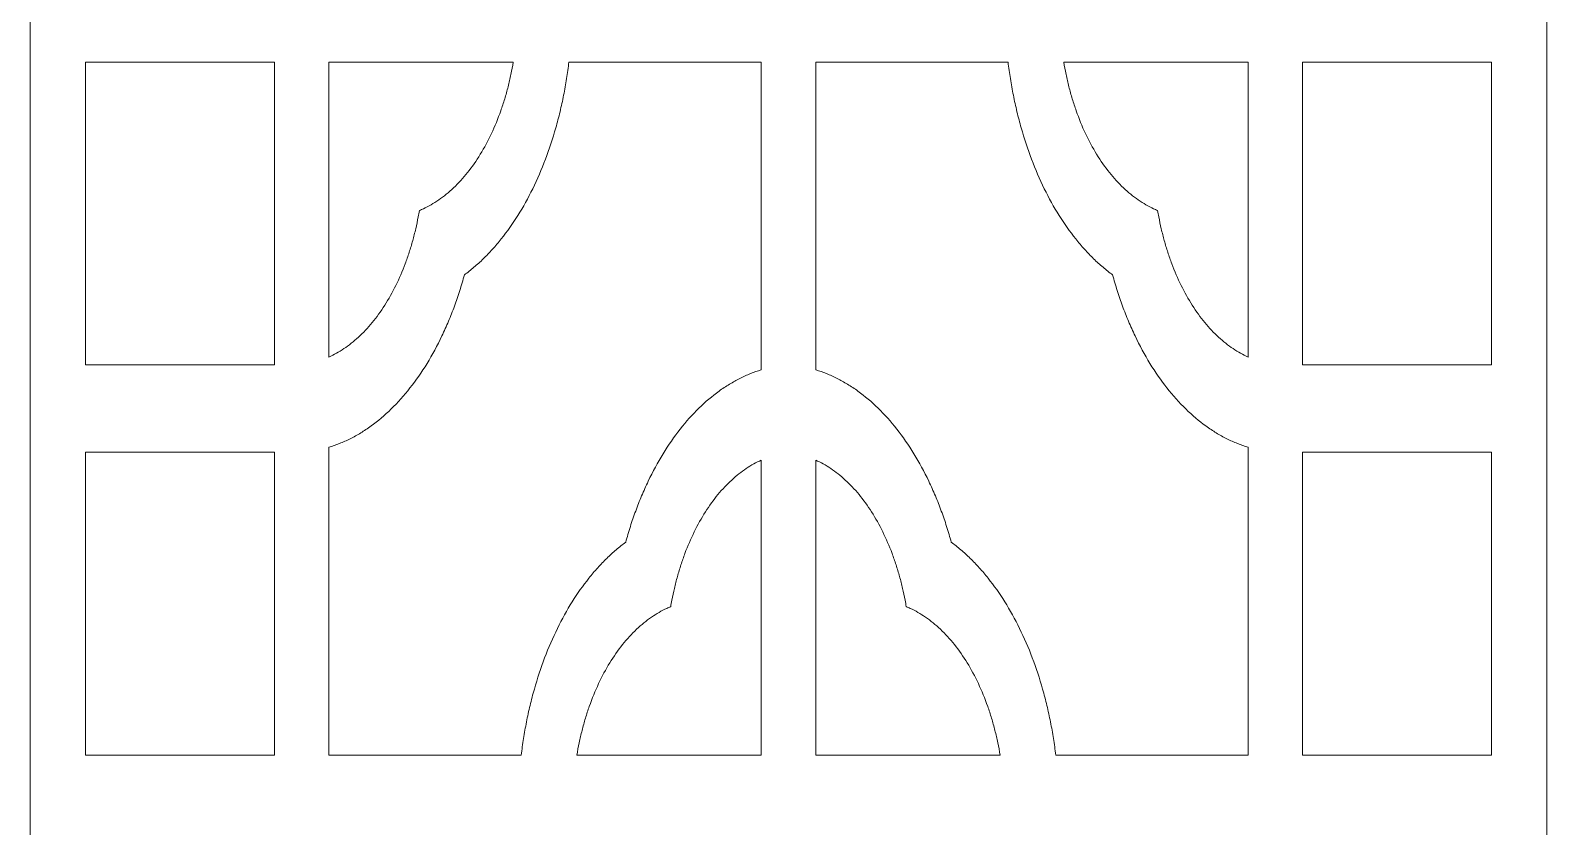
# Model space of a CAD drawing. Header units: centimetres. Extents: x -20.1 to -10.2, y -9.5 to 9.5.
# Drawn here: x -20.05 to -15.501, y -7.107 to -4.718 of the extents above; entities that cross this region are included whole.
import ezdxf

# ---------------------------------------------------------------- set-up
doc = ezdxf.new("R2010")
doc.units = ezdxf.units.CM
doc.header["$MEASUREMENT"] = 0
doc.layers.add('layer 1', color=7, linetype='Continuous')

msp = doc.modelspace()

# ---------------------------------------------------------------- linework, layer by layer
at = {"layer": 'layer 1', "color": 250, "lineweight": 9}
msp.add_open_spline([(-15.50075, 9.5), (-15.50075, 3.16666), (-15.50075, -3.16667), (-15.50075, -9.5), (-15.50075, -9.5), (-17.01717, -9.5), (-18.53362, -9.5), (-20.05006, -9.5), (-20.05006, -9.5), (-20.05006, -3.16667), (-20.05006, 3.16666), (-20.05006, 9.5), (-20.05006, 9.5), (-18.53362, 9.5), (-17.01717, 9.5), (-15.50075, 9.5)], degree=3, knots=[0, 0, 0, 0, 0.2, 0.2, 0.2, 0.2, 0.4, 0.4, 0.4, 0.4, 0.6, 0.6, 0.6, 0.6, 1, 1, 1, 1], dxfattribs=at)
at = {"layer": 'layer 1', "color": 7, "lineweight": 9}
for points, knots in [([(-19.31798, -4.81341), (-19.50683, -4.81341), (-19.69574, -4.81341), (-19.88465, -4.81341), (-19.88465, -4.81341), (-19.88465, -5.11611), (-19.88465, -5.41893), (-19.88465, -5.72166), (-19.88465, -5.72166), (-19.69574, -5.72166), (-19.50683, -5.72166), (-19.31798, -5.72166), (-19.31798, -5.72166), (-19.31798, -5.41893), (-19.31798, -5.11611), (-19.31798, -4.81341)], [0, 0, 0, 0, 0.2, 0.2, 0.2, 0.2, 0.4, 0.4, 0.4, 0.4, 0.6, 0.6, 0.6, 0.6, 1, 1, 1, 1]), ([(-19.15427, -4.81341), (-19.15427, -5.10835), (-19.15427, -5.4032), (-19.15427, -5.69814), (-19.15427, -5.69814), (-19.14672, -5.69471), (-19.1392, -5.69099), (-19.13181, -5.68684), (-19.13181, -5.68684), (-19.12423, -5.6826), (-19.11677, -5.67802), (-19.10943, -5.67306), (-19.10943, -5.67306), (-19.09452, -5.66311), (-19.07993, -5.6515), (-19.0658, -5.63857), (-19.0658, -5.63857), (-19.05152, -5.6254), (-19.03774, -5.61091), (-19.02457, -5.59494), (-19.02457, -5.59494), (-19.01131, -5.57888), (-18.99868, -5.5615), (-18.9868, -5.54285), (-18.9868, -5.54285), (-18.97489, -5.52409), (-18.96377, -5.5043), (-18.95345, -5.48337), (-18.95345, -5.48337), (-18.94326, -5.46265), (-18.93382, -5.44088), (-18.92533, -5.41821), (-18.92533, -5.41821), (-18.92112, -5.40702), (-18.91716, -5.39562), (-18.91337, -5.38402), (-18.91337, -5.38402), (-18.90964, -5.37253), (-18.90618, -5.36092), (-18.9029, -5.3491), (-18.9029, -5.3491), (-18.89962, -5.3374), (-18.89662, -5.32559), (-18.89382, -5.31356), (-18.89382, -5.31356), (-18.89108, -5.30177), (-18.88856, -5.28974), (-18.88627, -5.27771), (-18.88627, -5.27771), (-18.88507, -5.27152), (-18.8839, -5.2652), (-18.88269, -5.25898), (-18.88269, -5.25898), (-18.87875, -5.25711), (-18.87481, -5.25525), (-18.87088, -5.25348), (-18.87088, -5.25348), (-18.86318, -5.24987), (-18.85545, -5.24593), (-18.84784, -5.24157), (-18.84784, -5.24157), (-18.84011, -5.23712), (-18.8325, -5.23236), (-18.82493, -5.22716), (-18.82493, -5.22716), (-18.80965, -5.21661), (-18.79473, -5.20449), (-18.78033, -5.19081), (-18.78033, -5.19081), (-18.76575, -5.17703), (-18.7517, -5.1617), (-18.73829, -5.14492), (-18.73829, -5.14492), (-18.72476, -5.12802), (-18.71201, -5.10979), (-18.70001, -5.0901), (-18.70001, -5.0901), (-18.68798, -5.07052), (-18.67679, -5.04971), (-18.66648, -5.02785), (-18.66648, -5.02785), (-18.65622, -5.00608), (-18.64696, -4.98331), (-18.63857, -4.95968), (-18.63857, -4.95968), (-18.63442, -4.94798), (-18.63054, -4.93604), (-18.62685, -4.92395), (-18.62685, -4.92395), (-18.62324, -4.91192), (-18.61987, -4.8998), (-18.61677, -4.88747), (-18.61677, -4.88747), (-18.61364, -4.87536), (-18.61076, -4.86303), (-18.60817, -4.85058), (-18.60817, -4.85058), (-18.60558, -4.83828), (-18.60324, -4.82583), (-18.60113, -4.81341), (-18.60113, -4.81341), (-18.78553, -4.81341), (-18.96987, -4.81341), (-19.15427, -4.81341)], [0, 0, 0, 0, 0.037037, 0.037037, 0.037037, 0.037037, 0.0740741, 0.0740741, 0.0740741, 0.0740741, 0.1111111, 0.1111111, 0.1111111, 0.1111111, 0.1481481, 0.1481481, 0.1481481, 0.1481481, 0.1851852, 0.1851852, 0.1851852, 0.1851852, 0.2222222, 0.2222222, 0.2222222, 0.2222222, 0.2592593, 0.2592593, 0.2592593, 0.2592593, 0.2962963, 0.2962963, 0.2962963, 0.2962963, 0.3333333, 0.3333333, 0.3333333, 0.3333333, 0.3703704, 0.3703704, 0.3703704, 0.3703704, 0.4074074, 0.4074074, 0.4074074, 0.4074074, 0.4444444, 0.4444444, 0.4444444, 0.4444444, 0.4814815, 0.4814815, 0.4814815, 0.4814815, 0.5185185, 0.5185185, 0.5185185, 0.5185185, 0.5555556, 0.5555556, 0.5555556, 0.5555556, 0.5925926, 0.5925926, 0.5925926, 0.5925926, 0.6296296, 0.6296296, 0.6296296, 0.6296296, 0.6666667, 0.6666667, 0.6666667, 0.6666667, 0.7037037, 0.7037037, 0.7037037, 0.7037037, 0.7407407, 0.7407407, 0.7407407, 0.7407407, 0.7777778, 0.7777778, 0.7777778, 0.7777778, 0.8148148, 0.8148148, 0.8148148, 0.8148148, 0.8518519, 0.8518519, 0.8518519, 0.8518519, 0.8888889, 0.8888889, 0.8888889, 0.8888889, 0.9259259, 0.9259259, 0.9259259, 0.9259259, 1, 1, 1, 1]), ([(-18.74764, -5.45177), (-18.752, -5.46773), (-18.75672, -5.48346), (-18.76169, -5.49901), (-18.76169, -5.49901), (-18.76671, -5.51477), (-18.772, -5.53019), (-18.77759, -5.54553), (-18.77759, -5.54553), (-18.78328, -5.56087), (-18.7892, -5.57599), (-18.79546, -5.59091), (-18.79546, -5.59091), (-18.80174, -5.60582), (-18.80833, -5.62044), (-18.81515, -5.63484), (-18.81515, -5.63484), (-18.82899, -5.66374), (-18.8439, -5.69129), (-18.8599, -5.71742), (-18.8599, -5.71742), (-18.87596, -5.74361), (-18.89301, -5.76818), (-18.91099, -5.79106), (-18.91099, -5.79106), (-18.929, -5.81395), (-18.9478, -5.835), (-18.96741, -5.85406), (-18.96741, -5.85406), (-18.98686, -5.87313), (-19.00701, -5.89009), (-19.02773, -5.905), (-19.02773, -5.905), (-19.03798, -5.91246), (-19.04842, -5.91944), (-19.05891, -5.92584), (-19.05891, -5.92584), (-19.06932, -5.93216), (-19.0799, -5.93808), (-19.09052, -5.94335), (-19.09052, -5.94335), (-19.1011, -5.94864), (-19.11172, -5.95339), (-19.12236, -5.95766), (-19.12236, -5.95766), (-19.13298, -5.9619), (-19.14362, -5.96563), (-19.15427, -5.96885), (-19.15427, -5.96885), (-19.15427, -6.27663), (-19.15427, -6.58441), (-19.15427, -6.89222), (-19.15427, -6.89222), (-18.96199, -6.89222), (-18.76965, -6.89222), (-18.57735, -6.89222), (-18.57735, -6.89222), (-18.57533, -6.87553), (-18.57299, -6.85884), (-18.5704, -6.84239), (-18.5704, -6.84239), (-18.56769, -6.8257), (-18.56475, -6.80914), (-18.5615, -6.79266), (-18.5615, -6.79266), (-18.55816, -6.77597), (-18.55461, -6.75961), (-18.5507, -6.74325), (-18.5507, -6.74325), (-18.54679, -6.72686), (-18.54252, -6.71062), (-18.53795, -6.69465), (-18.53795, -6.69465), (-18.52881, -6.66233), (-18.51844, -6.63084), (-18.50695, -6.60047), (-18.50695, -6.60047), (-18.49534, -6.56983), (-18.48259, -6.54039), (-18.46876, -6.51233), (-18.46876, -6.51233), (-18.45493, -6.48415), (-18.44007, -6.45742), (-18.42428, -6.43213), (-18.42428, -6.43213), (-18.40853, -6.40708), (-18.3919, -6.38356), (-18.37442, -6.36167), (-18.37442, -6.36167), (-18.36579, -6.35081), (-18.35698, -6.34035), (-18.3479, -6.3304), (-18.3479, -6.3304), (-18.33897, -6.32044), (-18.32983, -6.31103), (-18.32057, -6.30201), (-18.32057, -6.30201), (-18.31133, -6.29302), (-18.30198, -6.28451), (-18.29251, -6.27642), (-18.29251, -6.27642), (-18.28307, -6.26845), (-18.27353, -6.26087), (-18.26391, -6.25383), (-18.26391, -6.25383), (-18.25949, -6.2379), (-18.25483, -6.22214), (-18.24987, -6.20659), (-18.24987, -6.20659), (-18.24485, -6.19086), (-18.23955, -6.17532), (-18.2339, -6.16007), (-18.2339, -6.16007), (-18.22825, -6.14476), (-18.22232, -6.12961), (-18.2161, -6.11469), (-18.2161, -6.11469), (-18.20981, -6.09978), (-18.20326, -6.08519), (-18.19634, -6.07079), (-18.19634, -6.07079), (-18.18257, -6.04189), (-18.16765, -6.01431), (-18.15165, -5.98821), (-18.15165, -5.98821), (-18.1356, -5.96199), (-18.11855, -5.93745), (-18.10056, -5.91457), (-18.10056, -5.91457), (-18.08255, -5.89165), (-18.06376, -5.87063), (-18.04418, -5.85157), (-18.04418, -5.85157), (-18.02469, -5.8325), (-18.00454, -5.81551), (-17.98383, -5.80051), (-17.98383, -5.80051), (-17.97357, -5.79314), (-17.96317, -5.78619), (-17.95264, -5.77979), (-17.95264, -5.77979), (-17.94221, -5.77344), (-17.93165, -5.76755), (-17.92104, -5.76226), (-17.92104, -5.76226), (-17.91048, -5.75696), (-17.89984, -5.75221), (-17.88919, -5.74797), (-17.88919, -5.74797), (-17.87855, -5.7437), (-17.86793, -5.74), (-17.85725, -5.73678), (-17.85725, -5.73678), (-17.85725, -5.42897), (-17.85725, -5.12119), (-17.85725, -4.81341), (-17.85725, -4.81341), (-18.04956, -4.81341), (-18.24187, -4.81341), (-18.43418, -4.81341), (-18.43418, -4.81341), (-18.43619, -4.83007), (-18.43851, -4.84676), (-18.44115, -4.86324), (-18.44115, -4.86324), (-18.4438, -4.8799), (-18.44681, -4.8965), (-18.45005, -4.91295), (-18.45005, -4.91295), (-18.45333, -4.92951), (-18.45697, -4.94599), (-18.46085, -4.96238), (-18.46085, -4.96238), (-18.46479, -4.97874), (-18.46903, -4.99489), (-18.47357, -5.01095), (-18.47357, -5.01095), (-18.48271, -5.04328), (-18.49306, -5.07467), (-18.5046, -5.10513), (-18.5046, -5.10513), (-18.51621, -5.13568), (-18.52896, -5.16512), (-18.5428, -5.1933), (-18.5428, -5.1933), (-18.55663, -5.22148), (-18.57142, -5.24821), (-18.58727, -5.27347), (-18.58727, -5.27347), (-18.60303, -5.29855), (-18.61966, -5.32207), (-18.63707, -5.34393), (-18.63707, -5.34393), (-18.64576, -5.35482), (-18.65457, -5.36516), (-18.66359, -5.3752), (-18.66359, -5.3752), (-18.67261, -5.38516), (-18.68173, -5.3946), (-18.69099, -5.40359), (-18.69099, -5.40359), (-18.70019, -5.41261), (-18.70957, -5.42109), (-18.71907, -5.42918), (-18.71907, -5.42918), (-18.72849, -5.43718), (-18.73802, -5.44464), (-18.74764, -5.45177)], [0, 0, 0, 0, 0.0188679, 0.0188679, 0.0188679, 0.0188679, 0.0377358, 0.0377358, 0.0377358, 0.0377358, 0.0566038, 0.0566038, 0.0566038, 0.0566038, 0.0754717, 0.0754717, 0.0754717, 0.0754717, 0.0943396, 0.0943396, 0.0943396, 0.0943396, 0.1132075, 0.1132075, 0.1132075, 0.1132075, 0.1320755, 0.1320755, 0.1320755, 0.1320755, 0.1509434, 0.1509434, 0.1509434, 0.1509434, 0.1698113, 0.1698113, 0.1698113, 0.1698113, 0.1886792, 0.1886792, 0.1886792, 0.1886792, 0.2075472, 0.2075472, 0.2075472, 0.2075472, 0.2264151, 0.2264151, 0.2264151, 0.2264151, 0.245283, 0.245283, 0.245283, 0.245283, 0.2641509, 0.2641509, 0.2641509, 0.2641509, 0.2830189, 0.2830189, 0.2830189, 0.2830189, 0.3018868, 0.3018868, 0.3018868, 0.3018868, 0.3207547, 0.3207547, 0.3207547, 0.3207547, 0.3396226, 0.3396226, 0.3396226, 0.3396226, 0.3584906, 0.3584906, 0.3584906, 0.3584906, 0.3773585, 0.3773585, 0.3773585, 0.3773585, 0.3962264, 0.3962264, 0.3962264, 0.3962264, 0.4150943, 0.4150943, 0.4150943, 0.4150943, 0.4339623, 0.4339623, 0.4339623, 0.4339623, 0.4528302, 0.4528302, 0.4528302, 0.4528302, 0.4716981, 0.4716981, 0.4716981, 0.4716981, 0.490566, 0.490566, 0.490566, 0.490566, 0.509434, 0.509434, 0.509434, 0.509434, 0.5283019, 0.5283019, 0.5283019, 0.5283019, 0.5471698, 0.5471698, 0.5471698, 0.5471698, 0.5660377, 0.5660377, 0.5660377, 0.5660377, 0.5849057, 0.5849057, 0.5849057, 0.5849057, 0.6037736, 0.6037736, 0.6037736, 0.6037736, 0.6226415, 0.6226415, 0.6226415, 0.6226415, 0.6415094, 0.6415094, 0.6415094, 0.6415094, 0.6603774, 0.6603774, 0.6603774, 0.6603774, 0.6792453, 0.6792453, 0.6792453, 0.6792453, 0.6981132, 0.6981132, 0.6981132, 0.6981132, 0.7169811, 0.7169811, 0.7169811, 0.7169811, 0.7358491, 0.7358491, 0.7358491, 0.7358491, 0.754717, 0.754717, 0.754717, 0.754717, 0.7735849, 0.7735849, 0.7735849, 0.7735849, 0.7924528, 0.7924528, 0.7924528, 0.7924528, 0.8113208, 0.8113208, 0.8113208, 0.8113208, 0.8301887, 0.8301887, 0.8301887, 0.8301887, 0.8490566, 0.8490566, 0.8490566, 0.8490566, 0.8679245, 0.8679245, 0.8679245, 0.8679245, 0.8867925, 0.8867925, 0.8867925, 0.8867925, 0.9056604, 0.9056604, 0.9056604, 0.9056604, 0.9245283, 0.9245283, 0.9245283, 0.9245283, 0.9433962, 0.9433962, 0.9433962, 0.9433962, 0.9622642, 0.9622642, 0.9622642, 0.9622642, 1, 1, 1, 1]), ([(-17.11668, -4.81341), (-17.30896, -4.81341), (-17.5013, -4.81341), (-17.69358, -4.81341), (-17.69358, -4.81341), (-17.69358, -5.12119), (-17.69358, -5.42897), (-17.69358, -5.73678), (-17.69358, -5.73678), (-17.68293, -5.74), (-17.67225, -5.7437), (-17.66167, -5.74797), (-17.66167, -5.74797), (-17.65099, -5.75221), (-17.64038, -5.75696), (-17.62982, -5.76226), (-17.62982, -5.76226), (-17.61921, -5.76755), (-17.60862, -5.77344), (-17.59822, -5.77979), (-17.59822, -5.77979), (-17.58769, -5.78619), (-17.57729, -5.79314), (-17.56703, -5.80051), (-17.56703, -5.80051), (-17.54632, -5.81551), (-17.52617, -5.8325), (-17.50671, -5.85157), (-17.50671, -5.85157), (-17.4871, -5.87063), (-17.46825, -5.89165), (-17.45027, -5.91457), (-17.45027, -5.91457), (-17.43231, -5.93745), (-17.41526, -5.96199), (-17.39921, -5.98821), (-17.39921, -5.98821), (-17.38321, -6.01431), (-17.36829, -6.04189), (-17.35446, -6.07079), (-17.35446, -6.07079), (-17.3476, -6.08519), (-17.34105, -6.09978), (-17.33476, -6.11469), (-17.33476, -6.11469), (-17.32851, -6.12961), (-17.32255, -6.14476), (-17.3169, -6.16007), (-17.3169, -6.16007), (-17.31131, -6.17532), (-17.30598, -6.19086), (-17.30099, -6.20659), (-17.30099, -6.20659), (-17.29603, -6.22214), (-17.29131, -6.2379), (-17.28695, -6.25383), (-17.28695, -6.25383), (-17.27733, -6.26087), (-17.26779, -6.26845), (-17.25835, -6.27642), (-17.25835, -6.27642), (-17.24888, -6.28451), (-17.2395, -6.29302), (-17.23029, -6.30201), (-17.23029, -6.30201), (-17.22103, -6.31103), (-17.21186, -6.32044), (-17.2029, -6.3304), (-17.2029, -6.3304), (-17.19388, -6.34035), (-17.18501, -6.35081), (-17.17638, -6.36167), (-17.17638, -6.36167), (-17.15896, -6.38356), (-17.14233, -6.40708), (-17.12658, -6.43213), (-17.12658, -6.43213), (-17.11073, -6.45742), (-17.09587, -6.48415), (-17.0821, -6.51233), (-17.0821, -6.51233), (-17.06827, -6.54039), (-17.05552, -6.56983), (-17.04391, -6.60047), (-17.04391, -6.60047), (-17.03236, -6.63084), (-17.02199, -6.66233), (-17.01288, -6.69465), (-17.01288, -6.69465), (-17.00834, -6.71062), (-17.0041, -6.72686), (-17.00016, -6.74325), (-17.00016, -6.74325), (-16.99625, -6.75961), (-16.99264, -6.77597), (-16.98936, -6.79266), (-16.98936, -6.79266), (-16.98611, -6.80914), (-16.98311, -6.8257), (-16.98046, -6.84239), (-16.98046, -6.84239), (-16.97781, -6.85884), (-16.9755, -6.87553), (-16.97348, -6.89222), (-16.97348, -6.89222), (-16.78118, -6.89222), (-16.58887, -6.89222), (-16.39653, -6.89222), (-16.39653, -6.89222), (-16.39653, -6.58441), (-16.39653, -6.27663), (-16.39653, -5.96885), (-16.39653, -5.96885), (-16.40724, -5.96563), (-16.41785, -5.9619), (-16.4285, -5.95766), (-16.4285, -5.95766), (-16.43917, -5.95339), (-16.44979, -5.94864), (-16.46034, -5.94335), (-16.46034, -5.94335), (-16.47096, -5.93808), (-16.48148, -5.93216), (-16.49195, -5.92584), (-16.49195, -5.92584), (-16.50244, -5.91944), (-16.51288, -5.91246), (-16.52313, -5.905), (-16.52313, -5.905), (-16.54385, -5.89009), (-16.564, -5.87313), (-16.58346, -5.85406), (-16.58346, -5.85406), (-16.60306, -5.835), (-16.62186, -5.81395), (-16.63984, -5.79106), (-16.63984, -5.79106), (-16.65785, -5.76818), (-16.6749, -5.74361), (-16.69096, -5.71742), (-16.69096, -5.71742), (-16.70696, -5.69129), (-16.72187, -5.66374), (-16.73565, -5.63484), (-16.73565, -5.63484), (-16.74253, -5.62044), (-16.74912, -5.60582), (-16.75537, -5.59091), (-16.75537, -5.59091), (-16.7616, -5.57599), (-16.76755, -5.56087), (-16.77321, -5.54553), (-16.77321, -5.54553), (-16.77886, -5.53019), (-16.78415, -5.51477), (-16.78917, -5.49901), (-16.78917, -5.49901), (-16.79414, -5.48346), (-16.7988, -5.46773), (-16.80319, -5.45177), (-16.80319, -5.45177), (-16.81284, -5.44464), (-16.82237, -5.43718), (-16.83179, -5.42918), (-16.83179, -5.42918), (-16.84129, -5.42109), (-16.85064, -5.41261), (-16.85987, -5.40359), (-16.85987, -5.40359), (-16.86913, -5.3946), (-16.87825, -5.38516), (-16.88721, -5.3752), (-16.88721, -5.3752), (-16.89623, -5.36516), (-16.9051, -5.35482), (-16.91373, -5.34393), (-16.91373, -5.34393), (-16.9312, -5.32207), (-16.94783, -5.29855), (-16.96356, -5.27347), (-16.96356, -5.27347), (-16.97941, -5.24821), (-16.99423, -5.22148), (-17.00807, -5.1933), (-17.00807, -5.1933), (-17.0219, -5.16512), (-17.03465, -5.13568), (-17.04626, -5.10513), (-17.04626, -5.10513), (-17.05774, -5.07467), (-17.06812, -5.04328), (-17.07726, -5.01095), (-17.07726, -5.01095), (-17.08183, -4.99489), (-17.08604, -4.97874), (-17.08995, -4.96238), (-17.08995, -4.96238), (-17.09389, -4.94599), (-17.09747, -4.92951), (-17.10081, -4.91295), (-17.10081, -4.91295), (-17.10405, -4.8965), (-17.107, -4.8799), (-17.10965, -4.86324), (-17.10965, -4.86324), (-17.11229, -4.84676), (-17.11464, -4.83007), (-17.11668, -4.81341)], [0, 0, 0, 0, 0.0188679, 0.0188679, 0.0188679, 0.0188679, 0.0377358, 0.0377358, 0.0377358, 0.0377358, 0.0566038, 0.0566038, 0.0566038, 0.0566038, 0.0754717, 0.0754717, 0.0754717, 0.0754717, 0.0943396, 0.0943396, 0.0943396, 0.0943396, 0.1132075, 0.1132075, 0.1132075, 0.1132075, 0.1320755, 0.1320755, 0.1320755, 0.1320755, 0.1509434, 0.1509434, 0.1509434, 0.1509434, 0.1698113, 0.1698113, 0.1698113, 0.1698113, 0.1886792, 0.1886792, 0.1886792, 0.1886792, 0.2075472, 0.2075472, 0.2075472, 0.2075472, 0.2264151, 0.2264151, 0.2264151, 0.2264151, 0.245283, 0.245283, 0.245283, 0.245283, 0.2641509, 0.2641509, 0.2641509, 0.2641509, 0.2830189, 0.2830189, 0.2830189, 0.2830189, 0.3018868, 0.3018868, 0.3018868, 0.3018868, 0.3207547, 0.3207547, 0.3207547, 0.3207547, 0.3396226, 0.3396226, 0.3396226, 0.3396226, 0.3584906, 0.3584906, 0.3584906, 0.3584906, 0.3773585, 0.3773585, 0.3773585, 0.3773585, 0.3962264, 0.3962264, 0.3962264, 0.3962264, 0.4150943, 0.4150943, 0.4150943, 0.4150943, 0.4339623, 0.4339623, 0.4339623, 0.4339623, 0.4528302, 0.4528302, 0.4528302, 0.4528302, 0.4716981, 0.4716981, 0.4716981, 0.4716981, 0.490566, 0.490566, 0.490566, 0.490566, 0.509434, 0.509434, 0.509434, 0.509434, 0.5283019, 0.5283019, 0.5283019, 0.5283019, 0.5471698, 0.5471698, 0.5471698, 0.5471698, 0.5660377, 0.5660377, 0.5660377, 0.5660377, 0.5849057, 0.5849057, 0.5849057, 0.5849057, 0.6037736, 0.6037736, 0.6037736, 0.6037736, 0.6226415, 0.6226415, 0.6226415, 0.6226415, 0.6415094, 0.6415094, 0.6415094, 0.6415094, 0.6603774, 0.6603774, 0.6603774, 0.6603774, 0.6792453, 0.6792453, 0.6792453, 0.6792453, 0.6981132, 0.6981132, 0.6981132, 0.6981132, 0.7169811, 0.7169811, 0.7169811, 0.7169811, 0.7358491, 0.7358491, 0.7358491, 0.7358491, 0.754717, 0.754717, 0.754717, 0.754717, 0.7735849, 0.7735849, 0.7735849, 0.7735849, 0.7924528, 0.7924528, 0.7924528, 0.7924528, 0.8113208, 0.8113208, 0.8113208, 0.8113208, 0.8301887, 0.8301887, 0.8301887, 0.8301887, 0.8490566, 0.8490566, 0.8490566, 0.8490566, 0.8679245, 0.8679245, 0.8679245, 0.8679245, 0.8867925, 0.8867925, 0.8867925, 0.8867925, 0.9056604, 0.9056604, 0.9056604, 0.9056604, 0.9245283, 0.9245283, 0.9245283, 0.9245283, 0.9433962, 0.9433962, 0.9433962, 0.9433962, 0.9622642, 0.9622642, 0.9622642, 0.9622642, 1, 1, 1, 1]), ([(-16.39653, -5.69814), (-16.39653, -5.4032), (-16.39653, -5.10835), (-16.39653, -4.81341), (-16.39653, -4.81341), (-16.58093, -4.81341), (-16.76533, -4.81341), (-16.94976, -4.81341), (-16.94976, -4.81341), (-16.94762, -4.82583), (-16.94531, -4.83828), (-16.94269, -4.85058), (-16.94269, -4.85058), (-16.94004, -4.86303), (-16.93722, -4.87536), (-16.93409, -4.88747), (-16.93409, -4.88747), (-16.93099, -4.8998), (-16.92756, -4.91192), (-16.92395, -4.92395), (-16.92395, -4.92395), (-16.92032, -4.93604), (-16.91638, -4.94798), (-16.91223, -4.95968), (-16.91223, -4.95968), (-16.9039, -4.98331), (-16.89458, -5.00608), (-16.88438, -5.02785), (-16.88438, -5.02785), (-16.87407, -5.04971), (-16.86288, -5.07052), (-16.85085, -5.0901), (-16.85085, -5.0901), (-16.83882, -5.10979), (-16.82604, -5.12802), (-16.81257, -5.14492), (-16.81257, -5.14492), (-16.79916, -5.1617), (-16.78511, -5.17703), (-16.77053, -5.19081), (-16.77053, -5.19081), (-16.75607, -5.20449), (-16.74118, -5.21661), (-16.7259, -5.22716), (-16.7259, -5.22716), (-16.71836, -5.23236), (-16.71075, -5.23712), (-16.70302, -5.24157), (-16.70302, -5.24157), (-16.69541, -5.24593), (-16.68768, -5.24987), (-16.67992, -5.25348), (-16.67992, -5.25348), (-16.67599, -5.25525), (-16.67211, -5.25711), (-16.66817, -5.25898), (-16.66817, -5.25898), (-16.66696, -5.2652), (-16.66579, -5.27152), (-16.66459, -5.27771), (-16.66459, -5.27771), (-16.66224, -5.28974), (-16.65978, -5.30177), (-16.65698, -5.31356), (-16.65698, -5.31356), (-16.65421, -5.32559), (-16.65124, -5.3374), (-16.64796, -5.3491), (-16.64796, -5.3491), (-16.64471, -5.36092), (-16.64116, -5.37253), (-16.63743, -5.38402), (-16.63743, -5.38402), (-16.6337, -5.39562), (-16.62974, -5.40702), (-16.62553, -5.41821), (-16.62553, -5.41821), (-16.61698, -5.44088), (-16.6076, -5.46265), (-16.59735, -5.48337), (-16.59735, -5.48337), (-16.58703, -5.5043), (-16.57597, -5.52409), (-16.56403, -5.54285), (-16.56403, -5.54285), (-16.55218, -5.5615), (-16.53955, -5.57888), (-16.52629, -5.59494), (-16.52629, -5.59494), (-16.51306, -5.61091), (-16.49935, -5.6254), (-16.48506, -5.63857), (-16.48506, -5.63857), (-16.4709, -5.6515), (-16.45634, -5.66311), (-16.44143, -5.67306), (-16.44143, -5.67306), (-16.43403, -5.67802), (-16.42657, -5.6826), (-16.41905, -5.68684), (-16.41905, -5.68684), (-16.4116, -5.69099), (-16.40408, -5.69471), (-16.39653, -5.69814)], [0, 0, 0, 0, 0.037037, 0.037037, 0.037037, 0.037037, 0.0740741, 0.0740741, 0.0740741, 0.0740741, 0.1111111, 0.1111111, 0.1111111, 0.1111111, 0.1481481, 0.1481481, 0.1481481, 0.1481481, 0.1851852, 0.1851852, 0.1851852, 0.1851852, 0.2222222, 0.2222222, 0.2222222, 0.2222222, 0.2592593, 0.2592593, 0.2592593, 0.2592593, 0.2962963, 0.2962963, 0.2962963, 0.2962963, 0.3333333, 0.3333333, 0.3333333, 0.3333333, 0.3703704, 0.3703704, 0.3703704, 0.3703704, 0.4074074, 0.4074074, 0.4074074, 0.4074074, 0.4444444, 0.4444444, 0.4444444, 0.4444444, 0.4814815, 0.4814815, 0.4814815, 0.4814815, 0.5185185, 0.5185185, 0.5185185, 0.5185185, 0.5555556, 0.5555556, 0.5555556, 0.5555556, 0.5925926, 0.5925926, 0.5925926, 0.5925926, 0.6296296, 0.6296296, 0.6296296, 0.6296296, 0.6666667, 0.6666667, 0.6666667, 0.6666667, 0.7037037, 0.7037037, 0.7037037, 0.7037037, 0.7407407, 0.7407407, 0.7407407, 0.7407407, 0.7777778, 0.7777778, 0.7777778, 0.7777778, 0.8148148, 0.8148148, 0.8148148, 0.8148148, 0.8518519, 0.8518519, 0.8518519, 0.8518519, 0.8888889, 0.8888889, 0.8888889, 0.8888889, 0.9259259, 0.9259259, 0.9259259, 0.9259259, 1, 1, 1, 1]), ([(-15.66618, -5.72166), (-15.66618, -5.41893), (-15.66618, -5.11611), (-15.66618, -4.81341), (-15.66618, -4.81341), (-15.85512, -4.81341), (-16.04397, -4.81341), (-16.23288, -4.81341), (-16.23288, -4.81341), (-16.23288, -5.11611), (-16.23288, -5.41893), (-16.23288, -5.72166), (-16.23288, -5.72166), (-16.04397, -5.72166), (-15.85512, -5.72166), (-15.66618, -5.72166)], [0, 0, 0, 0, 0.2, 0.2, 0.2, 0.2, 0.4, 0.4, 0.4, 0.4, 0.6, 0.6, 0.6, 0.6, 1, 1, 1, 1]), ([(-19.31798, -6.89222), (-19.31798, -6.58949), (-19.31798, -6.28667), (-19.31798, -5.98397), (-19.31798, -5.98397), (-19.50683, -5.98397), (-19.69574, -5.98397), (-19.88465, -5.98397), (-19.88465, -5.98397), (-19.88465, -6.28667), (-19.88465, -6.58949), (-19.88465, -6.89222), (-19.88465, -6.89222), (-19.69574, -6.89222), (-19.50683, -6.89222), (-19.31798, -6.89222)], [0, 0, 0, 0, 0.2, 0.2, 0.2, 0.2, 0.4, 0.4, 0.4, 0.4, 0.6, 0.6, 0.6, 0.6, 1, 1, 1, 1]), ([(-15.66618, -6.89222), (-15.66618, -6.58949), (-15.66618, -6.28667), (-15.66618, -5.98397), (-15.66618, -5.98397), (-15.85512, -5.98397), (-16.04397, -5.98397), (-16.23288, -5.98397), (-16.23288, -5.98397), (-16.23288, -6.28667), (-16.23288, -6.58949), (-16.23288, -6.89222), (-16.23288, -6.89222), (-16.04397, -6.89222), (-15.85512, -6.89222), (-15.66618, -6.89222)], [0, 0, 0, 0, 0.2, 0.2, 0.2, 0.2, 0.4, 0.4, 0.4, 0.4, 0.6, 0.6, 0.6, 0.6, 1, 1, 1, 1]), ([(-17.85725, -6.00749), (-17.86477, -6.01092), (-17.87235, -6.01462), (-17.87975, -6.01877), (-17.87975, -6.01877), (-17.88727, -6.02301), (-17.89472, -6.02758), (-17.90212, -6.03257), (-17.90212, -6.03257), (-17.91704, -6.04249), (-17.93159, -6.05398), (-17.94576, -6.06706), (-17.94576, -6.06706), (-17.96004, -6.08011), (-17.97381, -6.0947), (-17.98698, -6.11066), (-17.98698, -6.11066), (-18.00024, -6.12672), (-18.01284, -6.14413), (-18.02475, -6.16278), (-18.02475, -6.16278), (-18.03666, -6.18142), (-18.04776, -6.20133), (-18.05804, -6.22226), (-18.05804, -6.22226), (-18.0683, -6.24298), (-18.07768, -6.26472), (-18.08619, -6.2873), (-18.08619, -6.2873), (-18.09043, -6.29858), (-18.0944, -6.30998), (-18.09816, -6.3215), (-18.09816, -6.3215), (-18.10186, -6.33298), (-18.1054, -6.34471), (-18.10865, -6.3565), (-18.10865, -6.3565), (-18.11193, -6.3682), (-18.11494, -6.38001), (-18.1177, -6.39204), (-18.1177, -6.39204), (-18.12047, -6.40386), (-18.12294, -6.41577), (-18.12528, -6.42789), (-18.12528, -6.42789), (-18.12649, -6.43411), (-18.12766, -6.44043), (-18.12886, -6.44665), (-18.12886, -6.44665), (-18.1328, -6.44852), (-18.13674, -6.45026), (-18.14068, -6.45213), (-18.14068, -6.45213), (-18.14838, -6.45576), (-18.15611, -6.45967), (-18.16371, -6.46403), (-18.16371, -6.46403), (-18.17144, -6.46851), (-18.17905, -6.47327), (-18.1866, -6.47844), (-18.1866, -6.47844), (-18.2019, -6.48902), (-18.21682, -6.50114), (-18.23122, -6.5147), (-18.23122, -6.5147), (-18.24581, -6.5286), (-18.25985, -6.5439), (-18.27326, -6.56071), (-18.27326, -6.56071), (-18.28674, -6.57758), (-18.29955, -6.59584), (-18.31155, -6.61538), (-18.31155, -6.61538), (-18.32357, -6.63508), (-18.33476, -6.6558), (-18.34507, -6.67775), (-18.34507, -6.67775), (-18.35527, -6.69952), (-18.36459, -6.72232), (-18.37295, -6.74592), (-18.37295, -6.74592), (-18.37707, -6.75765), (-18.38101, -6.76956), (-18.38465, -6.78168), (-18.38465, -6.78168), (-18.38826, -6.79359), (-18.39169, -6.80583), (-18.39478, -6.81804), (-18.39478, -6.81804), (-18.39791, -6.83028), (-18.40077, -6.8426), (-18.40338, -6.85502), (-18.40338, -6.85502), (-18.406, -6.86735), (-18.40832, -6.87968), (-18.41045, -6.89222), (-18.41045, -6.89222), (-18.22602, -6.89222), (-18.04162, -6.89222), (-17.85725, -6.89222), (-17.85725, -6.89222), (-17.85725, -6.59728), (-17.85725, -6.30231), (-17.85725, -6.00749)], [0, 0, 0, 0, 0.037037, 0.037037, 0.037037, 0.037037, 0.0740741, 0.0740741, 0.0740741, 0.0740741, 0.1111111, 0.1111111, 0.1111111, 0.1111111, 0.1481481, 0.1481481, 0.1481481, 0.1481481, 0.1851852, 0.1851852, 0.1851852, 0.1851852, 0.2222222, 0.2222222, 0.2222222, 0.2222222, 0.2592593, 0.2592593, 0.2592593, 0.2592593, 0.2962963, 0.2962963, 0.2962963, 0.2962963, 0.3333333, 0.3333333, 0.3333333, 0.3333333, 0.3703704, 0.3703704, 0.3703704, 0.3703704, 0.4074074, 0.4074074, 0.4074074, 0.4074074, 0.4444444, 0.4444444, 0.4444444, 0.4444444, 0.4814815, 0.4814815, 0.4814815, 0.4814815, 0.5185185, 0.5185185, 0.5185185, 0.5185185, 0.5555556, 0.5555556, 0.5555556, 0.5555556, 0.5925926, 0.5925926, 0.5925926, 0.5925926, 0.6296296, 0.6296296, 0.6296296, 0.6296296, 0.6666667, 0.6666667, 0.6666667, 0.6666667, 0.7037037, 0.7037037, 0.7037037, 0.7037037, 0.7407407, 0.7407407, 0.7407407, 0.7407407, 0.7777778, 0.7777778, 0.7777778, 0.7777778, 0.8148148, 0.8148148, 0.8148148, 0.8148148, 0.8518519, 0.8518519, 0.8518519, 0.8518519, 0.8888889, 0.8888889, 0.8888889, 0.8888889, 0.9259259, 0.9259259, 0.9259259, 0.9259259, 1, 1, 1, 1]), ([(-17.14041, -6.89222), (-17.14254, -6.87968), (-17.14486, -6.86735), (-17.14745, -6.85502), (-17.14745, -6.85502), (-17.15006, -6.8426), (-17.15295, -6.83028), (-17.15608, -6.81804), (-17.15608, -6.81804), (-17.15917, -6.80583), (-17.16254, -6.79359), (-17.16615, -6.78168), (-17.16615, -6.78168), (-17.16985, -6.76956), (-17.17373, -6.75765), (-17.17785, -6.74592), (-17.17785, -6.74592), (-17.18627, -6.72232), (-17.19553, -6.69952), (-17.20579, -6.67775), (-17.20579, -6.67775), (-17.2161, -6.6558), (-17.22729, -6.63508), (-17.23928, -6.61538), (-17.23928, -6.61538), (-17.25131, -6.59584), (-17.26406, -6.57758), (-17.2776, -6.56071), (-17.2776, -6.56071), (-17.29101, -6.5439), (-17.30505, -6.5286), (-17.31964, -6.5147), (-17.31964, -6.5147), (-17.33404, -6.50114), (-17.34896, -6.48902), (-17.36423, -6.47844), (-17.36423, -6.47844), (-17.37181, -6.47327), (-17.37942, -6.46851), (-17.38715, -6.46403), (-17.38715, -6.46403), (-17.39475, -6.45967), (-17.40248, -6.45576), (-17.41018, -6.45213), (-17.41018, -6.45213), (-17.41412, -6.45026), (-17.41806, -6.44852), (-17.422, -6.44665), (-17.422, -6.44665), (-17.42317, -6.44043), (-17.42438, -6.43411), (-17.42558, -6.42789), (-17.42558, -6.42789), (-17.42786, -6.41577), (-17.43039, -6.40386), (-17.43313, -6.39204), (-17.43313, -6.39204), (-17.43595, -6.38001), (-17.43893, -6.3682), (-17.44221, -6.3565), (-17.44221, -6.3565), (-17.44546, -6.34471), (-17.44894, -6.33298), (-17.45267, -6.3215), (-17.45267, -6.3215), (-17.45643, -6.30998), (-17.46043, -6.29858), (-17.46464, -6.2873), (-17.46464, -6.2873), (-17.47312, -6.26472), (-17.4825, -6.24298), (-17.49276, -6.22226), (-17.49276, -6.22226), (-17.50307, -6.20133), (-17.5142, -6.18142), (-17.52611, -6.16278), (-17.52611, -6.16278), (-17.53799, -6.14413), (-17.55062, -6.12672), (-17.56388, -6.11066), (-17.56388, -6.11066), (-17.57702, -6.0947), (-17.59082, -6.08011), (-17.6051, -6.06706), (-17.6051, -6.06706), (-17.61927, -6.05398), (-17.63382, -6.04249), (-17.64874, -6.03257), (-17.64874, -6.03257), (-17.65608, -6.02758), (-17.66353, -6.02301), (-17.67105, -6.01877), (-17.67105, -6.01877), (-17.67851, -6.01462), (-17.68603, -6.01092), (-17.69358, -6.00749), (-17.69358, -6.00749), (-17.69358, -6.30231), (-17.69358, -6.59728), (-17.69358, -6.89222), (-17.69358, -6.89222), (-17.50918, -6.89222), (-17.32484, -6.89222), (-17.14041, -6.89222)], [0, 0, 0, 0, 0.037037, 0.037037, 0.037037, 0.037037, 0.0740741, 0.0740741, 0.0740741, 0.0740741, 0.1111111, 0.1111111, 0.1111111, 0.1111111, 0.1481481, 0.1481481, 0.1481481, 0.1481481, 0.1851852, 0.1851852, 0.1851852, 0.1851852, 0.2222222, 0.2222222, 0.2222222, 0.2222222, 0.2592593, 0.2592593, 0.2592593, 0.2592593, 0.2962963, 0.2962963, 0.2962963, 0.2962963, 0.3333333, 0.3333333, 0.3333333, 0.3333333, 0.3703704, 0.3703704, 0.3703704, 0.3703704, 0.4074074, 0.4074074, 0.4074074, 0.4074074, 0.4444444, 0.4444444, 0.4444444, 0.4444444, 0.4814815, 0.4814815, 0.4814815, 0.4814815, 0.5185185, 0.5185185, 0.5185185, 0.5185185, 0.5555556, 0.5555556, 0.5555556, 0.5555556, 0.5925926, 0.5925926, 0.5925926, 0.5925926, 0.6296296, 0.6296296, 0.6296296, 0.6296296, 0.6666667, 0.6666667, 0.6666667, 0.6666667, 0.7037037, 0.7037037, 0.7037037, 0.7037037, 0.7407407, 0.7407407, 0.7407407, 0.7407407, 0.7777778, 0.7777778, 0.7777778, 0.7777778, 0.8148148, 0.8148148, 0.8148148, 0.8148148, 0.8518519, 0.8518519, 0.8518519, 0.8518519, 0.8888889, 0.8888889, 0.8888889, 0.8888889, 0.9259259, 0.9259259, 0.9259259, 0.9259259, 1, 1, 1, 1])]:
    msp.add_open_spline(points, degree=3, knots=knots, dxfattribs=at)

doc.saveas('drawing.dxf')
